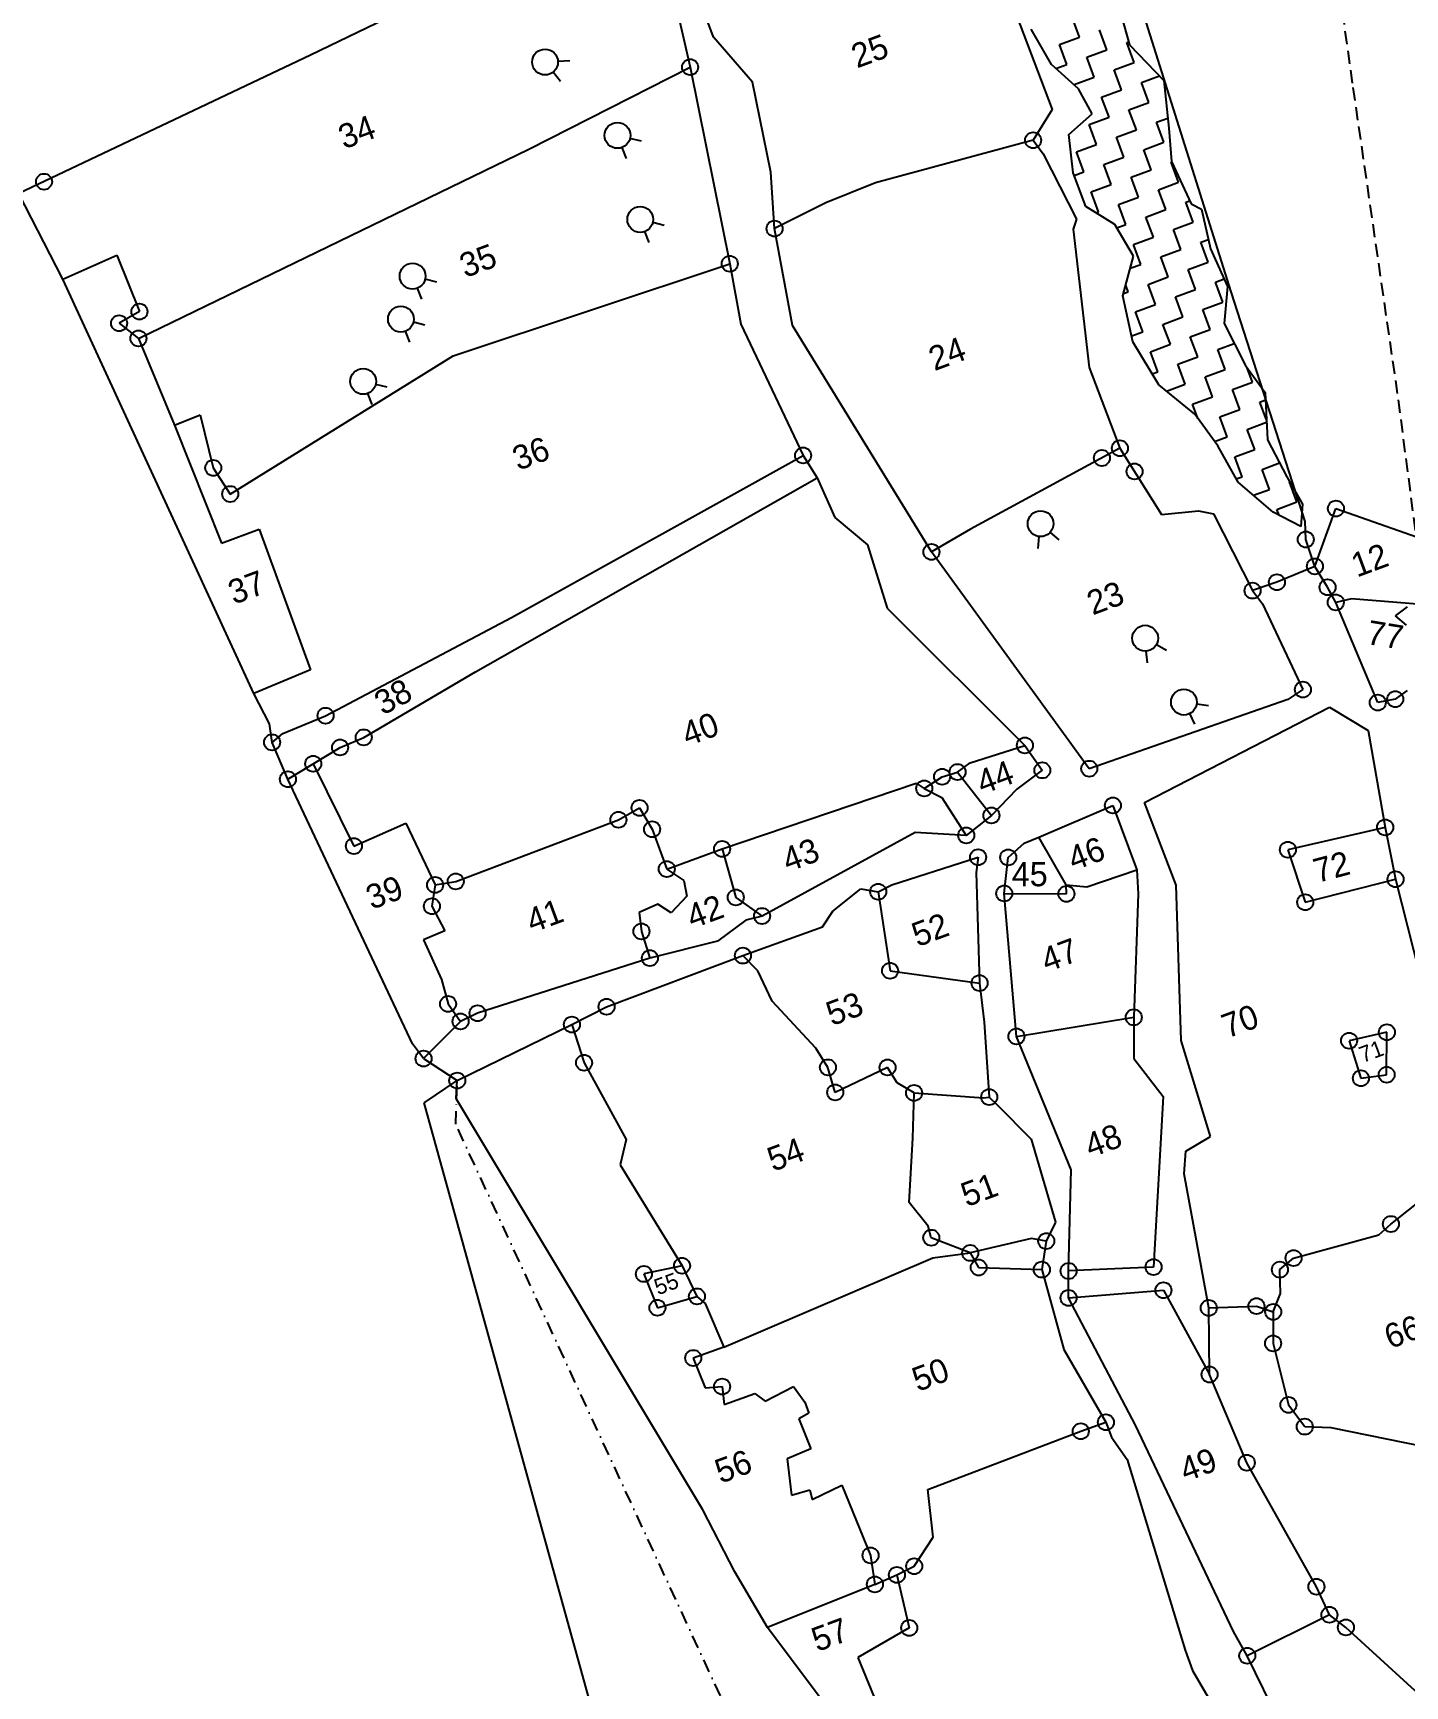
# Model space of a CAD drawing. Header units: metres. Extents: x 296202 to 299888, y 1973503 to 1977626.
# Drawn here: x 297191 to 297712, y 1974142 to 1974770 of the extents above; entities that cross this region are included whole.
import ezdxf

# ---------------------------------------------------------------- set-up
doc = ezdxf.new("R2010")
doc.units = ezdxf.units.M
doc.linetypes.add('DASHDOT', pattern=[1, 0.5, -0.25, 0, -0.25])
doc.linetypes.add('DASHED', pattern=[0.75, 0.5, -0.25])
for name, color, linetype in [('LINE_FOOTPATH', 1, 'DASHED'), ('OFF', 1, 'Continuous'), ('OTHERS', 1, 'Continuous'), ('POLY_HATCH', 12, 'Continuous'), ('POLY_PARCEL', 6, 'Continuous'), ('POLY_WATER', 4, 'Continuous'), ('TEXT_PARCEL', 7, 'Continuous'), ('V_BOUND_STREAM_LINE', 7, 'DASHDOT')]:
    doc.layers.add(name, color=color, linetype=linetype)
doc.styles.add('TEXT_MAP', font='')
doc.styles.get('TEXT_MAP').set_extended_font_data('Kruti Dev 050')

msp = doc.modelspace()

# ---------------------------------------------------------------- linework, layer by layer
for points in [[(297391.28, 1974751.48), (297388.49, 1974755.01)], [(297394.85, 1974759.37), (297390.36, 1974759.13)], [(297422.1, 1974728.74), (297417.74, 1974729.82)], [(297416.4, 1974722.23), (297414.76, 1974726.41)], [(297430.77, 1974696.81), (297426.41, 1974697.89)], [(297425.07, 1974690.3), (297423.43, 1974694.48)], [(297338.56, 1974668.76), (297336.91, 1974672.95)], [(297344.26, 1974675.28), (297339.89, 1974676.35)], [(297339.81, 1974658.94), (297335.44, 1974660.02)], [(297334.1, 1974652.43), (297332.46, 1974656.61)], [(297325.47, 1974635.28), (297321.1, 1974636.35)], [(297319.77, 1974628.76), (297318.13, 1974632.95)], [(297572.85, 1974574.07), (297573.31, 1974578.55)], [(297580.9, 1974577.26), (297577.51, 1974580.21)], [(297614.4, 1974530.55), (297614, 1974535.02)], [(297621.7, 1974535.2), (297617.81, 1974537.45)], [(297637.59, 1974514.24), (297633.14, 1974514.92)], [(297632.49, 1974507.24), (297630.48, 1974511.26)]]:
    msp.add_lwpolyline(points)
for centre, radius in [((297385.45, 1974758.87), 4.91), ((297440.61, 1974756.93), 3.04), ((297412.97, 1974730.99), 4.91), ((297570.97, 1974729.16), 3.04), ((297195.01, 1974713.41), 3.04), ((297421.64, 1974699.06), 4.91), ((297472.68, 1974695.57), 3.04), ((297455.64, 1974682.22), 3.04), ((297335.12, 1974677.52), 4.91), ((297231.28, 1974664.04), 3.04), ((297330.67, 1974661.19), 4.91), ((297223.54, 1974659.61), 3.04), ((297230.89, 1974653.83), 3.04), ((297316.33, 1974637.52), 4.91), ((297603.96, 1974612.12), 3.04), ((297483.55, 1974609.37), 3.04), ((297597.12, 1974608.41), 3.04), ((297259.36, 1974604.67), 3.04), ((297609.51, 1974603.29), 3.04), ((297265.81, 1974594.73), 3.04), ((297686.08, 1974589.2), 3.04), ((297573.81, 1974583.44), 4.91), ((297674.61, 1974577.44), 3.04), ((297532.34, 1974572.72), 3.04), ((297678.05, 1974567.24), 3.04), ((297654.36, 1974558), 3.04), ((297663.64, 1974561.2), 3.04), ((297682.9, 1974559.29), 3.04), ((297685.98, 1974553.54), 3.04), ((297613.56, 1974539.92), 4.91), ((297673.51, 1974520.41), 3.04), ((297628.29, 1974515.66), 4.91), ((297701.97, 1974515.49), 3.04), ((297708.63, 1974516.77), 3.04), ((297302.01, 1974510.49), 3.04), ((297281.7, 1974500.36), 3.04), ((297316.52, 1974502.26), 3.04), ((297567.83, 1974499.19), 3.04), ((297307.53, 1974498.41), 3.04), ((297297.32, 1974492.21), 3.04), ((297536.38, 1974487.3), 3.04), ((297542.23, 1974489.08), 3.04), ((297574.47, 1974489.73), 3.04), ((297592.33, 1974490.36), 3.04), ((297287.73, 1974486.34), 3.04), ((297529.59, 1974482.87), 3.04), ((297421.39, 1974475.47), 3.04), ((297601.3, 1974476.37), 3.04), ((297413.34, 1974470.93), 3.04), ((297555.12, 1974472.58), 3.04), ((297704.78, 1974468.05), 3.04), ((297426.14, 1974467.33), 3.04), ((297545.56, 1974465), 3.04), ((297312.81, 1974460.96), 3.04), ((297452.75, 1974459.88), 3.04), ((297550.06, 1974456.69), 3.04), ((297561.5, 1974456.64), 3.04), ((297667.79, 1974459.54), 3.04), ((297431.73, 1974452.22), 3.04), ((297343.65, 1974446.17), 3.04), ((297351.49, 1974447.51), 3.04), ((297512.09, 1974443.59), 3.04), ((297560.01, 1974442.93), 3.04), ((297583.62, 1974442.79), 3.04), ((297708.74, 1974448.36), 3.04), ((297342.47, 1974438.1), 3.04), ((297457.95, 1974441.45), 3.04), ((297674.42, 1974439.6), 3.04), ((297467.93, 1974434.37), 3.04), ((297422.09, 1974428.52), 3.04), ((297425.32, 1974418.36), 3.04), ((297460.65, 1974419.31), 3.04), ((297516.58, 1974413.55), 3.04), ((297550.63, 1974408.89), 3.04), ((297348.57, 1974400.96), 3.04), ((297408.84, 1974399.9), 3.04), ((297353.33, 1974394.32), 3.04), ((297359.8, 1974397.43), 3.04), ((297395.65, 1974393.11), 3.04), ((297609.21, 1974395.88), 3.04), ((297564.61, 1974388.6), 3.04), ((297691.06, 1974386.98), 3.04), ((297705.44, 1974390.22), 3.04), ((297339.29, 1974380.18), 3.04), ((297400.27, 1974378.61), 3.04), ((297492.99, 1974376.86), 3.04), ((297515.62, 1974376.81), 3.04), ((297705.35, 1974374.05), 3.04), ((297352.1, 1974371.83), 3.04), ((297495.74, 1974367.35), 3.04), ((297525.71, 1974367.15), 3.04), ((297695.58, 1974372.71), 3.04), ((297554.29, 1974365.57), 3.04), ((297706.97, 1974317.33), 3.04), ((297532.27, 1974312.14), 3.04), ((297575.98, 1974310.85), 3.04), ((297547.07, 1974306.32), 3.04), ((297669.97, 1974304.39), 3.04), ((297423.03, 1974298.35), 3.04), ((297437.51, 1974301.46), 3.04), ((297550.27, 1974300.81), 3.04), ((297574.28, 1974300), 3.04), ((297584.46, 1974299.49), 3.04), ((297616.74, 1974300.98), 3.04), ((297664.75, 1974299.99), 3.04), ((297620.48, 1974292.15), 3.04), ((297428.14, 1974285.49), 3.04), ((297443.2, 1974289.85), 3.04), ((297584.44, 1974289.27), 3.04), ((297655.87, 1974286.12), 3.04), ((297637.71, 1974285.46), 3.04), ((297662.23, 1974283.96), 3.04), ((297662.16, 1974271.96), 3.04), ((297441.8, 1974266.42), 3.04), ((297452.77, 1974255.56), 3.04), ((297638.04, 1974260.15), 3.04), ((297668.02, 1974248.62), 3.04), ((297598.61, 1974241.99), 3.04), ((297589.08, 1974238.59), 3.04), ((297674.21, 1974240.33), 3.04), ((297652.19, 1974226.62), 3.04), ((297509.17, 1974191.4), 3.04), ((297525.77, 1974187.31), 3.04), ((297510.82, 1974180.38), 3.04), ((297519.2, 1974184), 3.04), ((297678.67, 1974179.49), 3.04), ((297683.58, 1974168.83), 3.04), ((297523.88, 1974163.87), 3.04), ((297689.87, 1974164.05), 3.04), ((297652.38, 1974153.28), 3.04)]:
    msp.add_circle(centre, radius)
at = {"layer": 'LINE_FOOTPATH', "ltscale": 10}
for p, q in [((297686.4, 1974792.9), (297692.49, 1974749.2)), ((297692.49, 1974749.2), (297709.73, 1974630.48)), ((297709.73, 1974630.48), (297716.51, 1974578.51))]:
    msp.add_line(p, q, dxfattribs=at)
at = {"layer": 'OFF', "ltscale": 10}
msp.add_line((297339.29, 1974380.18), (297352.1, 1974371.83), dxfattribs=at)
at = {"layer": 'OFF'}
for p, q in [((297339.48, 1974363.37), (297352.1, 1974371.83)), ((297551.15, 1973599.37), (297339.48, 1974363.37))]:
    msp.add_line(p, q, dxfattribs=at)
at = {"layer": 'OTHERS'}
for p, q in [((297708.73, 1974548.47), (297713.3, 1974551.89)), ((297712.83, 1974544.87), (297708.73, 1974548.47))]:
    msp.add_line(p, q, dxfattribs=at)
at = {"layer": 'POLY_HATCH'}
for p, q in [((297602.7, 1974783.08), (297607.62, 1974765.46)), ((297577.9, 1974757.92), (297570.27, 1974771.34)), ((297607.62, 1974765.46), (297620.63, 1974751.91)), ((297588.24, 1974748.71), (297577.9, 1974757.92)), ((297593.38, 1974739.16), (297588.24, 1974748.71)), ((297620.63, 1974751.91), (297622.57, 1974733.72)), ((297584.54, 1974731.36), (297593.38, 1974739.16)), ((297586.2, 1974716.8), (297584.54, 1974731.36)), ((297622.57, 1974733.72), (297623.53, 1974721.03)), ((297590.97, 1974703.92), (297586.2, 1974716.8)), ((297623.53, 1974721.03), (297631.09, 1974704.93)), ((297602.02, 1974697.09), (297590.97, 1974703.92)), ((297631.09, 1974704.93), (297635.03, 1974702.93)), ((297609.13, 1974685.08), (297602.02, 1974697.09)), ((297635.03, 1974702.93), (297638.45, 1974687.95)), ((297605.11, 1974670.02), (297609.13, 1974685.08)), ((297638.45, 1974687.95), (297644.84, 1974673.54)), ((297644.84, 1974673.54), (297643.64, 1974659.52)), ((297608.92, 1974652.52), (297605.11, 1974670.02)), ((297643.64, 1974659.52), (297651.67, 1974643.59)), ((297618.71, 1974636.18), (297608.92, 1974652.52)), ((297651.67, 1974643.59), (297659.2, 1974633.33)), ((297632.43, 1974625.02), (297618.71, 1974636.18)), ((297659.2, 1974633.33), (297660.02, 1974615.26)), ((297641.12, 1974613.06), (297632.43, 1974625.02)), ((297660.02, 1974615.26), (297667.36, 1974601.2)), ((297648.92, 1974599.17), (297641.12, 1974613.06)), ((297662.18, 1974587.84), (297648.92, 1974599.17)), ((297667.36, 1974601.2), (297673.31, 1974590.89)), ((297673.31, 1974590.89), (297672.71, 1974582.42)), ((297672.71, 1974582.42), (297662.18, 1974587.84))]:
    msp.add_line(p, q, dxfattribs=at)
at = {"layer": 'POLY_HATCH', "linetype": 'Continuous'}
for p, q in [((297588.57, 1974768.3), (297585.76, 1974775.89)), ((297580.98, 1974765.49), (297588.57, 1974768.3)), ((297598.97, 1974763.51), (297596.16, 1974771.11)), ((297606.57, 1974766.32), (297607.3, 1974766.6)), ((297609.38, 1974758.73), (297606.57, 1974766.32)), ((297583.79, 1974757.89), (297580.98, 1974765.49)), ((297591.38, 1974760.7), (297598.97, 1974763.51)), ((297594.19, 1974753.11), (297591.38, 1974760.7)), ((297579.65, 1974756.36), (297583.79, 1974757.89)), ((297601.78, 1974755.92), (297609.38, 1974758.73)), ((297604.59, 1974748.33), (297601.78, 1974755.92)), ((297612.19, 1974751.14), (297618.96, 1974753.65)), ((297586.6, 1974750.3), (297594.19, 1974753.11)), ((297586.67, 1974750.11), (297586.6, 1974750.3)), ((297597, 1974745.52), (297604.59, 1974748.33)), ((297615, 1974743.55), (297612.19, 1974751.14)), ((297599.81, 1974737.93), (297597, 1974745.52)), ((297607.4, 1974740.74), (297615, 1974743.55)), ((297610.21, 1974733.15), (297607.4, 1974740.74)), ((297592.22, 1974735.12), (297599.81, 1974737.93)), ((297595.03, 1974727.53), (297592.22, 1974735.12)), ((297617.81, 1974735.96), (297622.16, 1974737.57)), ((297620.62, 1974728.37), (297617.81, 1974735.96)), ((297602.62, 1974730.34), (297610.21, 1974733.15)), ((297605.43, 1974722.75), (297602.62, 1974730.34)), ((297613.02, 1974725.56), (297620.62, 1974728.37)), ((297587.44, 1974724.72), (297595.03, 1974727.53)), ((297590.25, 1974717.12), (297587.44, 1974724.72)), ((297597.84, 1974719.93), (297605.43, 1974722.75)), ((297615.83, 1974717.96), (297613.02, 1974725.56)), ((297586.58, 1974715.77), (297590.25, 1974717.12)), ((297600.65, 1974712.34), (297597.84, 1974719.93)), ((297608.24, 1974715.15), (297615.83, 1974717.96)), ((297623.43, 1974720.77), (297623.62, 1974720.85)), ((297626.24, 1974713.18), (297623.43, 1974720.77)), ((297593.06, 1974709.53), (297600.65, 1974712.34)), ((297595.87, 1974701.94), (297593.06, 1974709.53)), ((297611.05, 1974707.56), (297608.24, 1974715.15)), ((297618.65, 1974710.37), (297626.24, 1974713.18)), ((297621.46, 1974702.78), (297618.65, 1974710.37)), ((297603.46, 1974704.75), (297611.05, 1974707.56)), ((297606.27, 1974697.16), (297603.46, 1974704.75)), ((297629.05, 1974705.59), (297630.53, 1974706.14)), ((297631.86, 1974698), (297629.05, 1974705.59)), ((297594.81, 1974701.55), (297595.87, 1974701.94)), ((297602.75, 1974695.86), (297606.27, 1974697.16)), ((297613.86, 1974699.97), (297621.46, 1974702.78)), ((297616.67, 1974692.38), (297613.86, 1974699.97)), ((297624.27, 1974695.19), (297631.86, 1974698)), ((297609.08, 1974689.57), (297616.67, 1974692.38)), ((297627.08, 1974687.6), (297624.27, 1974695.19)), ((297634.67, 1974690.41), (297637.64, 1974691.5)), ((297611.89, 1974681.98), (297609.08, 1974689.57)), ((297619.48, 1974684.79), (297627.08, 1974687.6)), ((297622.29, 1974677.19), (297619.48, 1974684.79)), ((297637.48, 1974682.81), (297634.67, 1974690.41)), ((297607.91, 1974680.5), (297611.89, 1974681.98)), ((297629.89, 1974680), (297637.48, 1974682.81)), ((297632.7, 1974672.41), (297629.89, 1974680)), ((297607.11, 1974671.57), (297606.19, 1974674.06)), ((297614.7, 1974674.38), (297622.29, 1974677.19)), ((297617.51, 1974666.79), (297614.7, 1974674.38)), ((297625.1, 1974669.6), (297632.7, 1974672.41)), ((297640.29, 1974675.22), (297643.56, 1974676.43)), ((297643.1, 1974667.63), (297640.29, 1974675.22)), ((297605.35, 1974670.92), (297607.11, 1974671.57)), ((297609.92, 1974663.98), (297617.51, 1974666.79)), ((297627.91, 1974662.01), (297625.1, 1974669.6)), ((297635.51, 1974664.82), (297643.1, 1974667.63)), ((297612.73, 1974656.39), (297609.92, 1974663.98)), ((297620.32, 1974659.2), (297627.91, 1974662.01)), ((297623.13, 1974651.61), (297620.32, 1974659.2)), ((297638.32, 1974657.23), (297635.51, 1974664.82)), ((297608.43, 1974654.8), (297612.73, 1974656.39)), ((297630.72, 1974654.42), (297638.32, 1974657.23)), ((297633.54, 1974646.83), (297630.72, 1974654.42)), ((297615.54, 1974648.8), (297623.13, 1974651.61)), ((297618.35, 1974641.21), (297615.54, 1974648.8)), ((297625.94, 1974644.02), (297633.54, 1974646.83)), ((297641.13, 1974649.64), (297647.44, 1974651.97)), ((297643.94, 1974642.04), (297641.13, 1974649.64)), ((297616.18, 1974640.4), (297618.35, 1974641.21)), ((297628.75, 1974636.42), (297625.94, 1974644.02)), ((297636.35, 1974639.23), (297643.94, 1974642.04)), ((297654.34, 1974637.26), (297652.33, 1974642.68)), ((297621.64, 1974633.79), (297628.75, 1974636.42)), ((297639.16, 1974631.64), (297636.35, 1974639.23)), ((297646.75, 1974634.45), (297654.34, 1974637.26)), ((297649.56, 1974626.86), (297646.75, 1974634.45)), ((297631.56, 1974628.83), (297639.16, 1974631.64)), ((297633.54, 1974623.48), (297631.56, 1974628.83)), ((297657.15, 1974629.67), (297659.33, 1974630.48)), ((297659.68, 1974622.85), (297657.15, 1974629.67)), ((297641.97, 1974624.05), (297649.56, 1974626.86)), ((297644.78, 1974616.46), (297641.97, 1974624.05)), ((297652.37, 1974619.27), (297659.72, 1974621.99)), ((297639.95, 1974614.67), (297644.78, 1974616.46)), ((297655.18, 1974611.68), (297652.37, 1974619.27)), ((297647.59, 1974608.87), (297655.18, 1974611.68)), ((297650.4, 1974601.28), (297647.59, 1974608.87)), ((297657.99, 1974604.09), (297664.58, 1974606.53)), ((297660.8, 1974596.49), (297657.99, 1974604.09)), ((297648.2, 1974600.46), (297650.4, 1974601.28)), ((297654.7, 1974594.24), (297660.8, 1974596.49)), ((297668.39, 1974599.3), (297668.44, 1974599.32)), ((297671.2, 1974591.71), (297668.39, 1974599.3)), ((297663.61, 1974588.9), (297671.2, 1974591.71)), ((297664.43, 1974586.68), (297663.61, 1974588.9))]:
    msp.add_line(p, q, dxfattribs=at)
at = {"layer": 'POLY_PARCEL'}
for p, q in [((297409.18, 1974815.97), (297296.29, 1974761.51)), ((297561, 1974786.1), (297578.15, 1974740.81)), ((297646.27, 1974671.58), (297613.34, 1974776.07)), ((297296.29, 1974761.51), (297185.48, 1974708.89)), ((297379.34, 1974725.79), (297440.61, 1974756.93)), ((297578.15, 1974740.81), (297570.97, 1974729.16)), ((297570.97, 1974729.16), (297511.12, 1974712.94)), ((297570.97, 1974729.16), (297574.82, 1974723.94)), ((297230.89, 1974653.83), (297379.34, 1974725.79)), ((297574.82, 1974723.94), (297587.44, 1974699.16)), ((297511.12, 1974712.94), (297492.12, 1974705.33)), ((297492.12, 1974705.33), (297472.68, 1974695.57)), ((297587.44, 1974699.16), (297586.14, 1974695.42)), ((297586.14, 1974695.42), (297592.23, 1974642.78)), ((297202.15, 1974676.41), (297222.64, 1974685.48)), ((297222.64, 1974685.48), (297231.28, 1974664.04)), ((297350.58, 1974647.28), (297455.64, 1974682.22)), ((297674.39, 1974584.25), (297646.27, 1974671.58)), ((297231.28, 1974664.04), (297223.54, 1974659.61)), ((297223.54, 1974659.61), (297230.89, 1974653.83)), ((297230.89, 1974653.83), (297244.65, 1974620.92)), ((297265.81, 1974594.73), (297350.58, 1974647.28)), ((297592.23, 1974642.78), (297603.96, 1974612.12)), ((297244.65, 1974620.92), (297254.32, 1974624.84)), ((297254.32, 1974624.84), (297259.36, 1974604.67)), ((297244.65, 1974620.92), (297262.47, 1974576.04)), ((297372.64, 1974547.75), (297483.55, 1974609.37)), ((297603.96, 1974612.12), (297547.2, 1974581.35)), ((297603.96, 1974612.12), (297619.77, 1974586.98)), ((297259.36, 1974604.67), (297265.81, 1974594.73)), ((297359.05, 1974527.21), (297488.93, 1974600.92)), ((297619.77, 1974586.98), (297633.81, 1974588.36)), ((297633.81, 1974588.36), (297639.59, 1974587.24)), ((297639.59, 1974587.24), (297654.36, 1974558)), ((297674.61, 1974577.44), (297674.39, 1974584.25)), ((297678.05, 1974567.24), (297686.08, 1974589.2)), ((297686.08, 1974589.2), (297734.78, 1974572.08)), ((297262.47, 1974576.04), (297276.83, 1974581.35)), ((297276.83, 1974581.35), (297296.24, 1974527.97)), ((297547.2, 1974581.35), (297532.34, 1974572.72)), ((297678.05, 1974567.24), (297674.61, 1974577.44)), ((297691.93, 1974554.92), (297685.98, 1974553.54)), ((297726.47, 1974552.13), (297691.93, 1974554.92)), ((297302.01, 1974510.49), (297372.64, 1974547.75)), ((297296.24, 1974527.97), (297274.82, 1974518.94)), ((297316.52, 1974502.26), (297359.05, 1974527.21)), ((297285.74, 1974503.78), (297302.01, 1974510.49)), ((297281.7, 1974500.36), (297285.74, 1974503.78)), ((297307.53, 1974498.41), (297316.52, 1974502.26)), ((297297.32, 1974492.21), (297307.53, 1974498.41)), ((297547.07, 1974492.6), (297567.83, 1974499.19)), ((297287.73, 1974486.34), (297297.32, 1974492.21)), ((297297.32, 1974492.21), (297312.81, 1974460.96)), ((297542.23, 1974489.08), (297547.07, 1974492.6)), ((297452.75, 1974459.88), (297526.57, 1974484.82)), ((297526.57, 1974484.82), (297529.59, 1974482.87)), ((297529.59, 1974482.87), (297536.38, 1974487.3)), ((297536.38, 1974487.3), (297542.23, 1974489.08)), ((297542.23, 1974489.08), (297555.12, 1974472.58)), ((297529.59, 1974482.87), (297536.24, 1974479.4)), ((297536.24, 1974479.4), (297545.56, 1974465)), ((297351.49, 1974447.51), (297413.34, 1974470.93)), ((297413.34, 1974470.93), (297421.39, 1974475.47)), ((297421.39, 1974475.47), (297426.14, 1974467.33)), ((297312.81, 1974460.96), (297332.53, 1974469.65)), ((297332.53, 1974469.65), (297343.65, 1974446.17)), ((297426.14, 1974467.33), (297431.73, 1974452.22)), ((297704.78, 1974468.05), (297667.79, 1974459.54)), ((297431.73, 1974452.22), (297452.75, 1974459.88)), ((297452.75, 1974459.88), (297457.95, 1974441.45)), ((297583.51, 1974446.2), (297573.1, 1974464.36)), ((297667.79, 1974459.54), (297674.42, 1974439.6)), ((297431.73, 1974452.22), (297438.21, 1974447.85)), ((297591.43, 1974445.49), (297610.35, 1974451.91)), ((297343.65, 1974446.17), (297342.47, 1974438.1)), ((297343.65, 1974446.17), (297351.49, 1974447.51)), ((297438.21, 1974447.85), (297439.39, 1974441.86)), ((297583.51, 1974446.2), (297591.43, 1974445.49)), ((297583.62, 1974442.79), (297583.51, 1974446.2)), ((297674.42, 1974439.6), (297708.74, 1974448.36)), ((297439.39, 1974441.86), (297433.35, 1974435.64)), ((297457.95, 1974441.45), (297467.93, 1974434.37)), ((297512.09, 1974443.59), (297516.58, 1974413.55)), ((297560.01, 1974442.93), (297583.62, 1974442.79)), ((297342.47, 1974438.1), (297347.31, 1974428.78)), ((297428.35, 1974438.82), (297421.19, 1974435.65)), ((297421.19, 1974435.65), (297422.09, 1974428.52)), ((297433.35, 1974435.64), (297428.35, 1974438.82)), ((297347.31, 1974428.78), (297339.23, 1974425.27)), ((297422.09, 1974428.52), (297425.32, 1974418.36)), ((297339.23, 1974425.27), (297346.15, 1974410.3)), ((297466.38, 1974413.54), (297460.65, 1974419.31)), ((297346.15, 1974410.3), (297348.57, 1974400.96)), ((297471.82, 1974401.96), (297466.38, 1974413.54)), ((297516.58, 1974413.55), (297550.63, 1974408.89)), ((297488.37, 1974384.15), (297471.82, 1974401.96)), ((297348.57, 1974400.96), (297353.33, 1974394.32)), ((297564.61, 1974388.6), (297609.21, 1974395.88)), ((297395.65, 1974393.11), (297400.27, 1974378.61)), ((297705.44, 1974390.22), (297691.06, 1974386.98)), ((297705.35, 1974374.05), (297705.44, 1974390.22)), ((297492.99, 1974376.86), (297488.37, 1974384.15)), ((297691.06, 1974386.98), (297695.58, 1974372.71)), ((297400.27, 1974378.61), (297416.26, 1974349.48)), ((297495.74, 1974367.35), (297492.99, 1974376.86)), ((297515.62, 1974376.81), (297495.74, 1974367.35)), ((297519.33, 1974370.92), (297515.62, 1974376.81)), ((297525.71, 1974367.15), (297519.33, 1974370.92)), ((297695.58, 1974372.71), (297705.35, 1974374.05)), ((297525.19, 1974349.92), (297525.71, 1974367.15)), ((297525.71, 1974367.15), (297552.09, 1974365.24)), ((297552.09, 1974365.24), (297554.29, 1974365.57)), ((297416.26, 1974349.48), (297413.95, 1974339.77)), ((297523.88, 1974325.5), (297525.19, 1974349.92)), ((297413.95, 1974339.77), (297437.51, 1974301.46)), ((297706.97, 1974317.33), (297732.52, 1974337.6)), ((297531.05, 1974316.48), (297523.88, 1974325.5)), ((297532.27, 1974312.14), (297531.05, 1974316.48)), ((297702.42, 1974313.18), (297706.97, 1974317.33)), ((297547.07, 1974306.32), (297532.27, 1974312.14)), ((297570.32, 1974311.86), (297547.07, 1974306.32)), ((297575.98, 1974310.85), (297570.32, 1974311.86)), ((297669.97, 1974304.39), (297702.42, 1974313.18)), ((297437.51, 1974301.46), (297423.03, 1974298.35)), ((297437.51, 1974301.46), (297443.2, 1974289.85)), ((297453.46, 1974270.57), (297532.81, 1974304.49)), ((297532.81, 1974304.49), (297547.07, 1974306.32)), ((297547.07, 1974306.32), (297550.27, 1974300.81)), ((297664.75, 1974299.99), (297669.97, 1974304.39)), ((297423.03, 1974298.35), (297428.14, 1974285.49)), ((297550.27, 1974300.81), (297574.28, 1974300)), ((297665.05, 1974290.99), (297664.75, 1974299.99)), ((297428.14, 1974285.49), (297443.2, 1974289.85)), ((297443.2, 1974289.85), (297446.27, 1974287.17)), ((297662.23, 1974283.96), (297665.05, 1974290.99)), ((297446.27, 1974287.17), (297453.46, 1974270.57)), ((297637.71, 1974285.46), (297655.87, 1974286.12)), ((297655.87, 1974286.12), (297662.23, 1974283.96)), ((297662.23, 1974283.96), (297662.16, 1974271.96)), ((297453.46, 1974270.57), (297441.8, 1974266.42)), ((297662.16, 1974271.96), (297668.02, 1974248.62)), ((297441.8, 1974266.42), (297446.34, 1974255.09)), ((297652.19, 1974226.62), (297638.04, 1974260.15)), ((297446.34, 1974255.09), (297452.77, 1974255.56)), ((297452.77, 1974255.56), (297453.56, 1974248.74)), ((297453.56, 1974248.74), (297465.22, 1974252.88)), ((297465.22, 1974252.88), (297469.08, 1974249.97)), ((297469.08, 1974249.97), (297479.87, 1974255.53)), ((297479.87, 1974255.53), (297484.14, 1974249.64)), ((297485.66, 1974245.52), (297481.97, 1974243.29)), ((297484.14, 1974249.64), (297485.66, 1974245.52)), ((297668.02, 1974248.62), (297674.21, 1974240.33)), ((297481.97, 1974243.29), (297486.52, 1974231.95)), ((297530.89, 1974216.5), (297589.08, 1974238.59)), ((297589.08, 1974238.59), (297598.61, 1974241.99)), ((297674.21, 1974240.33), (297684.07, 1974239.98)), ((297684.07, 1974239.98), (297749.07, 1974226.73)), ((297486.52, 1974231.95), (297477.52, 1974228.1)), ((297477.52, 1974228.1), (297479.15, 1974214.3)), ((297678.67, 1974179.49), (297652.19, 1974226.62)), ((297479.15, 1974214.3), (297486.05, 1974216.33)), ((297486.05, 1974216.33), (297487.04, 1974212.71)), ((297487.04, 1974212.71), (297498.25, 1974218.08)), ((297498.25, 1974218.08), (297509.17, 1974191.4)), ((297532.96, 1974198.37), (297530.89, 1974216.5)), ((297525.77, 1974187.31), (297532.96, 1974198.37)), ((297509.17, 1974191.4), (297510.82, 1974180.38)), ((297510.82, 1974180.38), (297519.2, 1974184)), ((297519.2, 1974184), (297525.77, 1974187.31)), ((297519.2, 1974184), (297523.88, 1974163.87)), ((297510.82, 1974180.38), (297470.06, 1974163.96)), ((297683.58, 1974168.83), (297678.67, 1974179.49)), ((297523.88, 1974163.87), (297504.4, 1974152.66)), ((297683.58, 1974168.83), (297652.38, 1974153.28)), ((297689.87, 1974164.05), (297683.58, 1974168.83)), ((297734.01, 1974123.63), (297689.87, 1974164.05)), ((297504.4, 1974152.66), (297512.42, 1974132.9))]:
    msp.add_line(p, q, dxfattribs=at)
at = {"layer": 'POLY_WATER'}
for p, q in [((297428.41, 1974809.75), (297440.61, 1974756.93)), ((297449.47, 1974768.31), (297438.56, 1974797.78)), ((297464.35, 1974751.24), (297449.47, 1974768.31)), ((297440.61, 1974756.93), (297455.64, 1974682.22)), ((297471.33, 1974716.98), (297464.35, 1974751.24)), ((297472.68, 1974695.57), (297471.33, 1974716.98)), ((297202.15, 1974676.41), (297185.48, 1974708.89)), ((297479.57, 1974658.71), (297472.68, 1974695.57)), ((297455.64, 1974682.22), (297459.84, 1974659.29)), ((297274.82, 1974518.94), (297202.15, 1974676.41)), ((297459.84, 1974659.29), (297483.55, 1974609.37)), ((297532.34, 1974572.72), (297479.57, 1974658.71)), ((297483.55, 1974609.37), (297488.93, 1974600.92)), ((297488.93, 1974600.92), (297495.61, 1974585.79)), ((297495.61, 1974585.79), (297508.02, 1974575.41)), ((297508.02, 1974575.41), (297515.51, 1974551.32)), ((297592.33, 1974490.36), (297532.34, 1974572.72)), ((297678.05, 1974567.24), (297663.64, 1974561.2)), ((297682.9, 1974559.29), (297678.05, 1974567.24)), ((297663.64, 1974561.2), (297654.36, 1974558)), ((297685.98, 1974553.54), (297682.9, 1974559.29)), ((297654.36, 1974558), (297658.12, 1974552.97)), ((297658.12, 1974552.97), (297673.51, 1974520.41)), ((297701.97, 1974515.49), (297685.98, 1974553.54)), ((297515.51, 1974551.32), (297567.83, 1974499.19)), ((297280.78, 1974507.41), (297274.82, 1974518.94)), ((297667.77, 1974516.62), (297592.33, 1974490.36)), ((297673.51, 1974520.41), (297667.77, 1974516.62)), ((297708.63, 1974516.77), (297701.97, 1974515.49)), ((297713.11, 1974520.09), (297708.63, 1974516.77)), ((297613.26, 1974477.47), (297683.6, 1974513.69)), ((297683.6, 1974513.69), (297698.29, 1974504.86)), ((297281.7, 1974500.36), (297280.78, 1974507.41)), ((297698.29, 1974504.86), (297704.78, 1974468.05)), ((297287.73, 1974486.34), (297281.7, 1974500.36)), ((297567.83, 1974499.19), (297574.47, 1974489.73)), ((297574.47, 1974489.73), (297564.75, 1974482.57)), ((297335.09, 1974385.81), (297287.73, 1974486.34)), ((297564.75, 1974482.57), (297555.12, 1974472.58)), ((297625.36, 1974446.06), (297613.26, 1974477.47)), ((297555.12, 1974472.58), (297545.56, 1974465)), ((297573.1, 1974464.36), (297601.3, 1974476.37)), ((297601.3, 1974476.37), (297610.35, 1974451.91)), ((297526.11, 1974466.12), (297467.93, 1974434.37)), ((297545.56, 1974465), (297526.11, 1974466.12)), ((297704.78, 1974468.05), (297708.74, 1974448.36)), ((297561.5, 1974456.64), (297567.61, 1974462)), ((297567.61, 1974462), (297573.1, 1974464.36)), ((297517.3, 1974446.23), (297550.06, 1974456.69)), ((297550.06, 1974456.69), (297549.33, 1974450.95)), ((297560.01, 1974442.93), (297561.5, 1974456.64)), ((297610.35, 1974451.91), (297610.86, 1974442.83)), ((297512.09, 1974443.59), (297517.3, 1974446.23)), ((297549.33, 1974450.95), (297550.63, 1974408.89)), ((297627.21, 1974387.09), (297625.36, 1974446.06)), ((297708.74, 1974448.36), (297720.15, 1974403.39)), ((297494.83, 1974436.24), (297505.49, 1974444.71)), ((297505.49, 1974444.71), (297512.09, 1974443.59)), ((297564.61, 1974388.6), (297560.01, 1974442.93)), ((297610.86, 1974442.83), (297609.21, 1974395.88)), ((297467.93, 1974434.37), (297461.83, 1974432.82)), ((297490.86, 1974430.26), (297494.83, 1974436.24)), ((297461.83, 1974432.82), (297451.01, 1974424.78)), ((297460.65, 1974419.31), (297490.86, 1974430.26)), ((297451.01, 1974424.78), (297425.32, 1974418.36)), ((297425.32, 1974418.36), (297359.8, 1974397.43)), ((297408.84, 1974399.9), (297460.65, 1974419.31)), ((297550.63, 1974408.89), (297552.31, 1974394.06)), ((297359.8, 1974397.43), (297353.33, 1974394.32)), ((297395.65, 1974393.11), (297408.84, 1974399.9)), ((297609.21, 1974395.88), (297609.29, 1974380.22)), ((297353.33, 1974394.32), (297339.29, 1974380.18)), ((297352.1, 1974371.83), (297395.65, 1974393.11)), ((297552.31, 1974394.06), (297554.29, 1974365.57)), ((297339.29, 1974380.18), (297335.09, 1974385.81)), ((297585.47, 1974337.89), (297564.61, 1974388.6)), ((297638.35, 1974350.57), (297627.21, 1974387.09)), ((297609.29, 1974380.22), (297620.35, 1974365.78)), ((297351.63, 1974365.11), (297352.1, 1974371.83)), ((297351.84, 1974364.76), (297351.63, 1974365.11)), ((297445.46, 1974208.71), (297351.84, 1974364.76)), ((297554.29, 1974365.57), (297557.28, 1974362.63)), ((297620.35, 1974365.78), (297616.74, 1974300.98)), ((297557.28, 1974362.63), (297570.2, 1974349.59)), ((297570.2, 1974349.59), (297579.48, 1974318.09)), ((297629, 1974344.98), (297638.35, 1974350.57)), ((297628.36, 1974336.42), (297629, 1974344.98)), ((297584.46, 1974299.49), (297585.47, 1974337.89)), ((297637.71, 1974285.46), (297628.36, 1974336.42)), ((297579.48, 1974318.09), (297575.98, 1974310.85)), ((297575.98, 1974310.85), (297574.28, 1974300)), ((297574.28, 1974300), (297582.68, 1974269.6)), ((297584.44, 1974289.27), (297584.46, 1974299.49)), ((297616.74, 1974300.98), (297584.46, 1974299.49)), ((297584.44, 1974289.27), (297620.48, 1974292.15)), ((297609.94, 1974240.95), (297584.44, 1974289.27)), ((297620.48, 1974292.15), (297638.04, 1974260.15)), ((297638.04, 1974260.15), (297637.71, 1974285.46)), ((297582.68, 1974269.6), (297598.61, 1974241.99)), ((297598.61, 1974241.99), (297600.7, 1974236.34)), ((297647.07, 1974162.48), (297609.94, 1974240.95)), ((297600.7, 1974236.34), (297606.69, 1974227.87)), ((297606.69, 1974227.87), (297628.74, 1974155.46)), ((297457.58, 1974185.11), (297445.46, 1974208.71)), ((297470.06, 1974163.96), (297457.58, 1974185.11)), ((297538.37, 1974073.09), (297470.06, 1974163.96)), ((297652.38, 1974153.28), (297647.07, 1974162.48)), ((297628.74, 1974155.46), (297631.6, 1974147.72)), ((297681.48, 1974093.94), (297652.38, 1974153.28)), ((297631.6, 1974147.72), (297656.81, 1974104.05))]:
    msp.add_line(p, q, dxfattribs=at)
at = {"layer": 'V_BOUND_STREAM_LINE', "ltscale": 10}
for p, q in [((297351.84, 1974364.76), (297352.1, 1974371.83)), ((297351.5, 1974355.27), (297351.84, 1974364.76)), ((297477.57, 1974083.02), (297351.5, 1974355.27))]:
    msp.add_line(p, q, dxfattribs=at)

# ---------------------------------------------------------------- texts
at = {"layer": 'TEXT_PARCEL', "style": 'TEXT_MAP'}
for s, height, rotation, p in [('25', 9.179, 20.31285, (297504.03, 1974756.41)), ('34', 9.179, 20.31285, (297309.06, 1974725.66)), ('35', 9.179, 20.31285, (297355.12, 1974676.76)), ('24', 9.179, 20.31285, (297533.44, 1974641.37)), ('36', 9.179, 20.31285, (297375.24, 1974603.51)), ('12', 9.179, 20.31285, (297694.05, 1974562.95)), ('37', 9.179, 20.31285, (297267.17, 1974552.62)), ('23', 9.179, 20.31285, (297593.58, 1974548.57)), ('77', 9.179, 350.58841, (297697.36, 1974537.8)), ('38', 9.179, 28.13556, (297323.81, 1974510.47)), ('40', 9.179, 20.31285, (297439.59, 1974498.77)), ('44', 9.179, 20.31285, (297551.68, 1974480.46)), ('46', 9.179, 20.31285, (297586.35, 1974451.47)), ('43', 9.179, 20.31285, (297477.78, 1974450.98)), ('72', 9.179, 14.96144, (297678.95, 1974446.88)), ('45', 9.179, 0.10335, (297562.85, 1974445.66)), ('39', 9.179, 20.31285, (297319.54, 1974436.7)), ('41', 9.179, 20.31285, (297380.51, 1974427.83)), ('42', 9.179, 20.31285, (297441.42, 1974429.42)), ('52', 9.179, 20.31285, (297527, 1974422.5)), ('47', 9.179, 20.31285, (297576.16, 1974412.9)), ('53', 9.179, 20.31285, (297494.44, 1974392.48)), ('70', 9.179, 20.31285, (297644.78, 1974387.78)), ('71', 6.119, 20.31285, (297696.3, 1974378.51)), ('48', 9.179, 20.31285, (297592.76, 1974342.38)), ('54', 9.179, 20.31285, (297472.09, 1974337.13)), ('51', 9.179, 20.31285, (297545.68, 1974323.7)), ('55', 6.119, 20.31285, (297428.34, 1974290.21)), ('66', 9.179, 20.31285, (297706.63, 1974269.77)), ('50', 9.179, 20.31285, (297527.12, 1974253.5)), ('49', 9.179, 20.31285, (297628.88, 1974219.27)), ('56', 9.179, 20.31285, (297452.17, 1974218.6)), ('57', 9.179, 20.31285, (297488.9, 1974154.66))]:
    msp.add_text(s, height=height, rotation=rotation, dxfattribs=at).set_placement(p)

doc.saveas('drawing.dxf')
